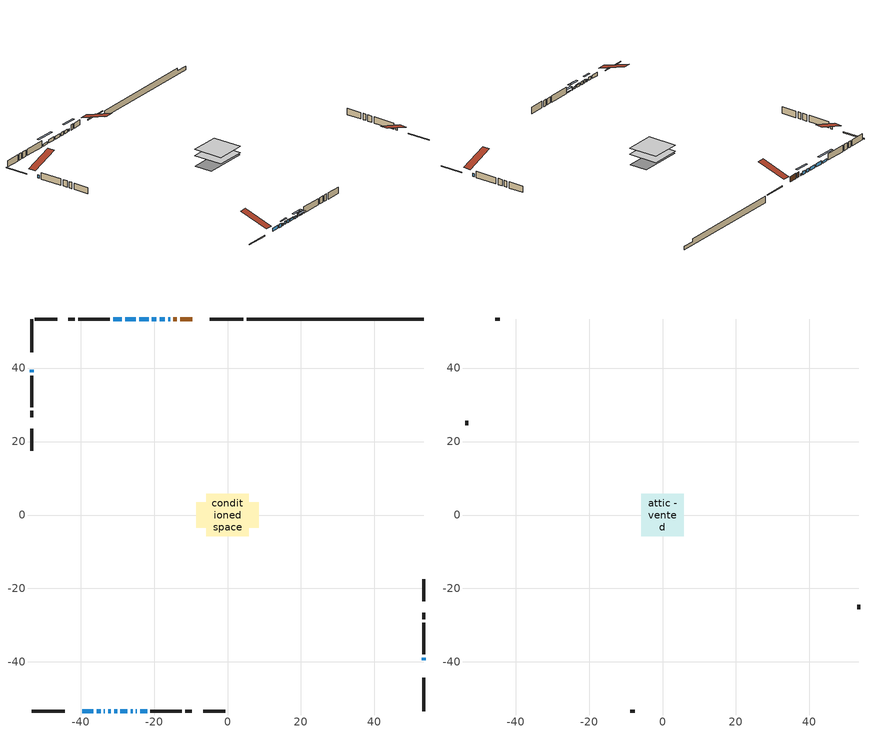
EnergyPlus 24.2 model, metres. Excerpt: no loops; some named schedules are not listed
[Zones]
conditioned space
 floor outside (Floor1 construction): -1.24,-1.24 -1.24,1.24 1.24,1.24 1.24,-1.24 z1.53
 floor adiabatic (AdiabaticFloorConstruction): -5.77,-5.77 -5.77,5.77 5.77,5.77 5.77,-5.77 z1.53
 floor foundation (Slab1 construction): -8.57,-3.47 -8.57,3.47 8.57,3.47 8.57,-3.47 z-0.91
 wall outside (RimJoist1 construction): 4.26,53.34 -4.78,53.34 / -53.34,-53.34 -44.31,-53.34 / -53.34,53.34 -53.34,44.31 / 53.34,-53.34 53.34,-44.31 z1.53:1.83
 wall outside (AdiabaticWallConstruction 1): -9.6,53.34 -12.88,53.34 / -13.81,53.34 -14.72,53.34 z1.53:3.56
 wall outside (AdiabaticWallConstruction): -15.65,53.34 -16.16,53.34 / -33.63,-53.34 -33.37,-53.34 / -26.38,-53.34 -25.84,-53.34 / -24.92,-53.34 -24.66,-53.34 z1.53:2.39; -53.34,39.49 -53.34,38.79 / -17.09,53.34 -18.46,53.34 / -19.39,53.34 -20.56,53.34 / -21.49,53.34 -24.03,53.34 / -24.96,53.34 -27.82,53.34 / -39.49,-53.34 -36.49,-53.34 / -35.56,-53.34 -34.55,-53.34 / -32.44,-53.34 -31.77,-53.34 / -30.84,-53.34 -30.06,-53.34 / 53.34,-39.49 53.34,-38.79 z1.53:2.75; -28.74,53.34 -31.13,53.34 / -29.13,-53.34 -27.3,-53.34 z1.53:2.32; -23.73,-53.34 -21.9,-53.34 z1.53:1.89
 wall outside (Wall1 construction): -32.06,53.34 -40.65,53.34 / -20.97,-53.34 -12.39,-53.34 / -53.34,37.86 -53.34,29.28 / 53.34,-37.86 53.34,-29.28 z1.53:3.97
 wall outside (Wall2 construction): -41.57,53.34 -43.37,53.34 / -11.46,-53.34 -9.67,-53.34 / -53.34,28.35 -53.34,26.56 / 53.34,-28.35 53.34,-26.56 z1.53:3.97
 wall outside (Wall4 construction): -46.39,53.34 -52.41,53.34 / -6.64,-53.34 -0.62,-53.34 / -53.34,23.54 -53.34,17.51 / 53.34,-23.54 53.34,-17.51 z1.53:3.97
 wall foundation (FoundationWall1 construction): 5.18,53.34,-0.91 5.18,53.34,1.53 48.53,53.34,1.53 48.53,53.34,0.48 53.34,53.34,0.48 53.34,53.34,-0.91
 window (WindowConstruction 8): -15.65,53.34 -16.16,53.34 z1.53:2.39
 window (WindowConstruction 1): -53.34,39.49 -53.34,38.79 z1.53:2.75
 window (WindowConstruction 2): -17.09,53.34 -18.46,53.34 z1.53:2.75
 window (WindowConstruction 3): -19.39,53.34 -20.56,53.34 z1.53:2.75
 window (WindowConstruction 4): -21.49,53.34 -24.03,53.34 z1.53:2.75
 window (WindowConstruction 5): -24.96,53.34 -27.82,53.34 z1.53:2.75
 window (WindowConstruction 6): -39.49,-53.34 -36.49,-53.34 z1.53:2.75
 window (WindowConstruction 7): -35.56,-53.34 -34.55,-53.34 z1.53:2.75
 window (WindowConstruction 13): -28.75,53.34 -31.13,53.34 z1.53:2.32
 window (WindowConstruction 9): -33.62,-53.34 -33.37,-53.34 z1.53:2.39
 window (WindowConstruction 14): -32.44,-53.34 -31.77,-53.34 z1.53:2.75
 window (WindowConstruction 15): -30.84,-53.34 -30.06,-53.34 z1.53:2.75
 window (WindowConstruction 16): -29.13,-53.34 -27.31,-53.34 z1.53:2.32
 window (WindowConstruction 10): -26.38,-53.34 -25.84,-53.34 z1.53:2.39
 window (WindowConstruction 11): -24.91,-53.34 -24.66,-53.34 z1.53:2.39
 window (WindowConstruction 12): -23.73,-53.34 -21.9,-53.34 z1.53:1.89
 window (WindowConstruction): 53.34,-39.49 53.34,-38.79 z1.53:2.75
 door (Door): -9.6,53.34 -12.88,53.34 z1.53:3.56
 door (Door 1): -13.81,53.34 -14.72,53.34 z1.53:3.56
 ceiling adiabatic (AdiabaticFloorConstruction): 5.77,-5.77 5.77,5.77 -5.77,5.77 -5.77,-5.77 z1.53
attic - vented
 floor to conditioned space (Floor2 construction Reversed): -5.78,-5.78 -5.78,5.78 5.78,5.78 5.78,-5.78 z3.97
 wall outside (Wall3 construction): -44.3,53.34 -45.46,53.34 / -8.74,-53.34 -7.57,-53.34 / -53.34,25.63 -53.34,24.47 / 53.34,-25.63 53.34,-24.47 z1.53:3.97
 roof outside (Roof1 construction): -8.67,53.34,3.97 -8.67,42.09,7.72 -5.7,42.09,7.72 -5.7,53.34,3.97; -40.42,-53.34,3.97 -40.42,-42.09,7.72 -43.38,-42.09,7.72 -43.38,-53.34,3.97; -53.34,40.42,3.97 -42.09,40.42,7.72 -42.09,43.38,7.72 -53.34,43.38,3.97; 53.34,-40.42,3.97 42.09,-40.42,7.72 42.09,-43.38,7.72 53.34,-43.38,3.97
shading: -18.9,53.34 -12.91,53.34 -12.91,53.95 -18.9,53.95 z5.13; -33.87,53.34 -26,53.34 -26,53.95 -33.87,53.95 z5.06; -31.85,-53.34 -35.14,-53.34 -35.14,-53.95 -31.85,-53.95 z3.91; -27.16,-53.34 -29.28,-53.34 -29.28,-53.64 -27.16,-53.64 z2.47; -24.32,-53.34 -27.9,-53.34 -27.9,-53.95 -24.32,-53.95 z3.91; -23.14,-53.34 -26.43,-53.34 -26.43,-54.25 -23.14,-54.25 z3.91; -20.99,-53.34 -24.64,-53.34 -24.64,-54.25 -20.99,-54.25 z2.8
[Building]
Building 1: Terrain=Suburbs
[Site:Location]
Bathurst AP_NB: Latitude {deg}=47.63; Longitude {deg}=-65.74; Time Zone {hr}=-4; Elevation {m}=59; Keep Site Location Information=Yes
[Site:GroundTemperature:Shallow]
0.0375368, -2.14911, -2.32423, -1.28655, 2.87914, 7.02543, 10.62, 12.8971, 13.0906, 11.2385, 7.7356, 3.71651
[Site:WaterMainsTemperature]
Calculation Method=Schedule; Temperature Schedule=mains temperature schedule
[Material] Roughness=Rough; Thermal Absorptance=0.9
Name | Thickness {m} | Conductivity {W/m-K} | Density {kg/m3} | Specific Heat {J/kg-K} | Solar Absorptance | Visible Absorptance
asphalt or fiberglass shingles | 0.00635 | 0.162714 | 1121.4 | 1465.45 | 0.4 | 0.4
ceiling loosefill ins | 0.254 | 0.0480833 | 16.02 | 1046.75 | 0.7 | 0.7
ceiling stud and cavity | 0.1397 | 0.206606 | 65.682 | 1177.47 | 0.7 | 0.7
concrete 4.0 in. | 0.1016 | 1.803125 | 2242.8 | 837.4 | 0.7 | 0.7
concrete 8.0 in. | 0.2032 | 1.803125 | 2242.8 | 837.4 | 0.7 | 0.7
door material | 0.04445 | 0.053851 | 512.64 | 1214.23 | 0.7 | 0.7
floor covering | 0.0127 | 0.0433444 | 54.468 | 1339.84 | 0.6 | 0.6
floor rigid ins; wall rigid ins | 0.051816 | 0.029427 | 32.04 | 1214.23 | 0.7 | 0.7
floor rigid ins 1; wall rigid ins 1 | 0.512978 | 0.029427 | 32.04 | 1214.23 | 0.7 | 0.7
floor stud and cavity | 0.1397 | 0.0883297 | 92.3553 | 1139.71 | 0.7 | 0.7
floor stud and cavity 1 | 0.1397 | 1.75129 | 37.0049 | 1207.88 | 0.7 | 0.7
furniture material conditioned space 1 | 0.1524 | 0.115458 | 640.8 | 1214.23 | 0.6 | 0.6
gypsum board | 0.0127 | 0.160291 | 801 | 837.4 | 0.6 | 0.6
osb sheathing 0.5 in. | 0.0127 | 0.115458 | 512.64 | 1214.23 | 0.7 | 0.7
osb sheathing 0.75 in. | 0.01905 | 0.115458 | 512.64 | 1214.23 | 0.7 | 0.7
osb sheathing 2.0 in. | 0.0508 | 0.115458 | 512.64 | 1214.23 | 0.7 | 0.7
rim joist stud and cavity | 0.0508 | 0.0295722 | 125.044 | 1163.47 | 0.6 | 0.6
wall stud and cavity | 0.1397 | 0.227335 | 139.0536 | 1170.24 | 0.7 | 0.7
wall stud and cavity 1 | 0.1397 | 0.301675 | 139.0536 | 1170.24 | 0.7 | 0.7
wall stud and cavity 2 | 0.0889 | 6.9971 | 50.32683 | 1063.81 | 0.6 | 0.6
wall stud and cavity 3 | 0.1397 | 0.187042 | 139.0536 | 1170.24 | 0.7 | 0.7
wall stud and cavity 4 | 0.0889 | 0.380278 | 52.3479 | 1209.89 | 0.7 | 0.7
wall stud and cavity 5 | 0.0889 | 0.391764 | 83.0341 | 1211.67 | 0.7 | 0.7
wood siding | 0.0254 | 0.102417 | 544.68 | 1172.36 | 0.4 | 0.4
wood siding 1 | 0.00254 | 0.102417 | 544.68 | 1172.36 | 0.4 | 0.4
wood siding 2; wood siding 3; wood siding 4 | 0.0254 | 0.102417 | 544.68 | 1172.36 | 0.7 | 0.7
[WindowMaterial:SimpleGlazingSystem]
Name | U-Factor {W/m2-K} | Solar Heat Gain Coefficient
WindowMaterial | 3.27223 | 0.5
WindowMaterial 1 | 3.28416 | 0.51
WindowMaterial 10 | 3.230782 | 0.37
WindowMaterial 11 | 3.28075 | 0.52
WindowMaterial 12 | 3.24952 | 0.42
WindowMaterial 13 | 3.28416 | 0.52
WindowMaterial 14 | 3.27848 | 0.49
WindowMaterial 2 | 3.290401 | 0.56
WindowMaterial 3 | 3.28927 | 0.62
WindowMaterial 4 | 3.28813 | 0.63
WindowMaterial 5 | 3.28927 | 0.63
WindowMaterial 6 | 3.28586 | 0.55
WindowMaterial 7 | 3.2552 | 0.43
WindowMaterial 8 | 2.90032 | 0.04
WindowMaterial 9 | 3.25804 | 0.44
[Construction]
AdiabaticFloorConstruction: floor stud and cavity 1, floor rigid ins 1, osb sheathing 0.75 in., floor covering
AdiabaticWallConstruction: wood siding 3, wall rigid ins 1, wall stud and cavity 4, gypsum board
AdiabaticWallConstruction 1: wood siding 4, wall rigid ins 1, wall stud and cavity 4, gypsum board
Door; Door 1: door material
Floor1 construction: floor stud and cavity, floor rigid ins, osb sheathing 0.75 in., floor covering
Floor2 construction Reversed: gypsum board, ceiling stud and cavity, ceiling loosefill ins
FoundationWall1 construction: concrete 8.0 in.
furniture construction conditioned space 1: furniture material conditioned space 1
PartitionWallConstruction: gypsum board, wall stud and cavity 5, gypsum board
RimJoist1 construction: wood siding 2, osb sheathing 2.0 in., rim joist stud and cavity
Roof1 construction: asphalt or fiberglass shingles
Slab1 construction: concrete 4.0 in.
Wall1 construction: wood siding, wall rigid ins, osb sheathing 0.5 in., wall stud and cavity, gypsum board
Wall2 construction: wood siding, wall rigid ins, osb sheathing 0.5 in., wall stud and cavity 1, gypsum board
Wall3 construction: wood siding 1, wall stud and cavity 2
Wall4 construction: wood siding, wall rigid ins, osb sheathing 0.5 in., wall stud and cavity 3, gypsum board
WindowConstruction; WindowConstruction 1: WindowMaterial
WindowConstruction 10: WindowMaterial 9
WindowConstruction 11; WindowConstruction 9: WindowMaterial 8
WindowConstruction 12: WindowMaterial 10
WindowConstruction 13: WindowMaterial 11
WindowConstruction 14: WindowMaterial 12
WindowConstruction 15: WindowMaterial 13
WindowConstruction 16: WindowMaterial 14
WindowConstruction 2: WindowMaterial 1
WindowConstruction 3: WindowMaterial 2
WindowConstruction 4: WindowMaterial 3
WindowConstruction 5: WindowMaterial 4
WindowConstruction 6: WindowMaterial 5
WindowConstruction 7: WindowMaterial 6
WindowConstruction 8: WindowMaterial 7
[Zone] Multiplier=1; Part of Total Floor Area=Yes
Name | Volume {m3}
attic - vented | 81.2141
conditioned space | 633.1
[Space]
Name | Zone | Volume {m3}
attic - vented 1 | attic - vented | 81.2141
conditioned space 1 | conditioned space | 633.1
[ZoneInfiltration:EffectiveLeakageArea]
infil attic - vented 1: Zone or Space=attic - vented 1; Schedule=Always On Discrete; Effective Air Leakage Area {cm2}=5336.4; Stack Coefficient=0.000430332; Wind Coefficient=1.40159e-05
[ZoneMixing]
whole house fan mix: Zone or Space=attic - vented; Schedule=Always On Continuous; Design Flow Rate Calculation Method=Flow/Zone; Design Flow Rate {m3/s}=0; Source Zone or Space=conditioned space
[SurfaceProperty:ExposedFoundationPerimeter]
Slab1: Exposed Perimeter Calculation Method=TotalExposedPerimeter; Total Exposed Perimeter {m}=48.159
[InternalMass] Zone or ZoneList=conditioned space; Space or SpaceList=conditioned space 1
Name | Construction | Surface Area {m2}
furniture mass conditioned space 1 | furniture construction conditioned space 1 | 103.416
partition wall mass | PartitionWallConstruction | 258.54
[Lights]
interior lighting: Zone or ZoneList or Space or SpaceList=conditioned space 1; Schedule=interior lighting schedule; Design Level Calculation Method=LightingLevel; Lighting Level {W}=343.2; Return Air Fraction=0; Fraction Radiant=0.6; Fraction Visible=0.2; Fraction Replaceable=1
[People]
occupants: Zone or ZoneList or Space or SpaceList=conditioned space 1; Number of People Schedule=occupants schedule; Number of People Calculation Method=People; Number of People=3; Fraction Radiant=0.314171; Sensible Heat Fraction=0.56303; Activity Level Schedule=occupants activity schedule; Carbon Dioxide Generation Rate {m3/s-W}=0; Enable ASHRAE 55 Comfort Warnings=No; Mean Radiant Temperature Calculation Type=EnclosureAveraged
[ElectricEquipment] Zone or ZoneList or Space or SpaceList=conditioned space 1; Design Level Calculation Method=EquipmentLevel
Name | Schedule | Design Level {W} | Fraction Latent | Fraction Radiant | Fraction Lost
clothes dryer | clothes dryer schedule | 140.772 | 0.015 | 0.081 | 0.85
clothes washer | clothes washer schedule | 32.1985 | 0.03 | 0.162 | 0.7
cooking range | cooking range schedule | 215.147 | 0.08 | 0.432 | 0.2
dishwasher | dishwasher schedule | 66.8632 | 0.3 | 0.18 | 0.4
fridge | fridge schedule | 72.9452 | 0 | 0.6 | 0
mech vent house fan | mech vent house fan schedule | 19.9167 | 0 | 0 | 0.5
mech vent house fan cfis | mech vent house fan cfis schedule | 0 | 0 | 0 | 0
misc plug loads | misc plug loads schedule | 494.7 | 0.045 | 0.513 | 0.1
whole house fan | Always On Discrete | 0 | 0 | 0 | 1
[OtherEquipment] Zone or ZoneList or Space or SpaceList=conditioned space 1; Design Level Calculation Method=EquipmentLevel
Name | Fuel Type | Schedule | Design Level {W} | Fraction Latent | Fraction Radiant | Fraction Lost
clothes dryer 1 | Electricity | clothes dryer schedule | 0 | 0.015 | 0.081 | 0.85
cooking range 1 | Electricity | cooking range schedule | 0 | 0.08 | 0.432 | 0.2
general water use latent | None | general water use schedule | 62.594 | 1 | 0 | 0
general water use sensible | None | general water use schedule | -61.6891 | 0 | 0.6 | 0
mech vent house fan latent load | None | Always On Discrete | 0 | 1 | 0 | 0
mech vent house fan sensible load | None | Always On Discrete | 0 | 0 | 0 | 0
water heater energy adjustment1 | Electricity | Always On Discrete | 0.01 | 0 | 0 | 1
[ZoneInfiltration:DesignFlowRate] Zone or ZoneList or Space or SpaceList=conditioned space 1; Schedule=Always On Discrete; Design Flow Rate Calculation Method=Flow/Zone; Design Flow Rate {m3/s}=0
infil flow; natural vent flow; whole house fan flow
[ZoneControl:Thermostat]
conditioned space Thermostat: Zone or ZoneList=conditioned space; Control Type Schedule=conditioned space Thermostat Schedule; Control 1=conditioned space temperature setpoint; Temperature Difference Between Cutout And Setpoint {deltaC}=0
[ThermostatSetpoint:DualSetpoint]
conditioned space temperature setpoint: Heating Setpoint Temperature Schedule=heating setpoint; Cooling Setpoint Temperature Schedule=cooling setpoint
[Zone equipment]
conditioned space: electric baseboard
[Foundation:Kiva]
Foundation Kiva 1: Initial Indoor Air Temperature {C}=18; Wall Height Above Grade {m}=1.52997; Wall Depth Below Slab {m}=0.2032
[Foundation:Kiva:Settings]
Soil Conductivity {W/m-K}=0.849921; Soil Density {kg/m3}=1842.3; Soil Specific Heat {J/kg-K}=418.7; Ground Solar Absorptivity=0.9; Ground Thermal Absorptivity=0.9; Ground Surface Roughness {m}=0.03; Far-Field Width {m}=40; Deep-Ground Boundary Condition=ZeroFlux; Deep-Ground Depth {m}=40; Minimum Cell Dimension {m}=0.2; Maximum Cell Growth Coefficient=3; Simulation Timestep=Timestep
[Exterior:Lights]
exterior lighting: Schedule=exterior lighting schedule; Design Level {W}=75.6
[EnergyManagementSystem:Sensor] Output:Variable or Output:Meter Index Key=conditioned space
Name | Output:Variable or Output:Meter
conditioned_space_clg_unmet_s | Zone Cooling Setpoint Not Met Time
conditioned_space_htg_unmet_s | Zone Heating Setpoint Not Met Time
fridge_tin_s; tin_s; tin_s_1 | Zone Mean Air Temperature
tout_s | Zone Outdoor Air Drybulb Temperature
win_s | Zone Air Humidity Ratio
[Schedule:Constant]
Name | Hourly Value
Always On Continuous; mech vent house fan schedule; mech vent house fan cfis schedule; Always On Discrete | 1
occupants activity schedule | 117.228
fridge schedule | 0
[Schedule:Week:Daily]
interior lighting schedule Week Rule - Jan1-Jan27: interior lighting schedule day, interior lighting schedule day, interior lighting schedule day, interior lighting schedule day, interior lighting schedule day, interior lighting schedule day, interior lighting schedule day, interior lighting schedule default day, interior lighting schedule default day, interior lighting schedule default day, interior lighting schedule default day, interior lighting schedule default day
interior lighting schedule Week Rule - Jan28-Feb3: interior lighting schedule day, interior lighting schedule day, interior lighting schedule day, interior lighting schedule day, interior lighting schedule day 1, interior lighting schedule day 1, interior lighting schedule day 1, interior lighting schedule default day, interior lighting schedule default day, interior lighting schedule default day, interior lighting schedule default day, interior lighting schedule default day
interior lighting schedule Week Rule - Feb4-Feb24: interior lighting schedule day 1, interior lighting schedule day 1, interior lighting schedule day 1, interior lighting schedule day 1, interior lighting schedule day 1, interior lighting schedule day 1, interior lighting schedule day 1, interior lighting schedule default day, interior lighting schedule default day, interior lighting schedule default day, interior lighting schedule default day, interior lighting schedule default day
interior lighting schedule Week Rule - Feb25-Mar3: interior lighting schedule day 1, interior lighting schedule day 1, interior lighting schedule day 1, interior lighting schedule day 1, interior lighting schedule day 2, interior lighting schedule day 2, interior lighting schedule day 2, interior lighting schedule default day, interior lighting schedule default day, interior lighting schedule default day, interior lighting schedule default day, interior lighting schedule default day
interior lighting schedule Week Rule - Mar4-Mar31: interior lighting schedule day 2, interior lighting schedule day 2, interior lighting schedule day 2, interior lighting schedule day 2, interior lighting schedule day 2, interior lighting schedule day 2, interior lighting schedule day 2, interior lighting schedule default day, interior lighting schedule default day, interior lighting schedule default day, interior lighting schedule default day, interior lighting schedule default day
interior lighting schedule Week Rule - Apr1-Apr28: interior lighting schedule day 3, interior lighting schedule day 3, interior lighting schedule day 3, interior lighting schedule day 3, interior lighting schedule day 3, interior lighting schedule day 3, interior lighting schedule day 3, interior lighting schedule default day, interior lighting schedule default day, interior lighting schedule default day, interior lighting schedule default day, interior lighting schedule default day
interior lighting schedule Week Rule - Apr29-May5: interior lighting schedule day 3, interior lighting schedule day 3, interior lighting schedule day 4, interior lighting schedule day 4, interior lighting schedule day 4, interior lighting schedule day 4, interior lighting schedule day 4, interior lighting schedule default day, interior lighting schedule default day, interior lighting schedule default day, interior lighting schedule default day, interior lighting schedule default day
interior lighting schedule Week Rule - May6-May26: interior lighting schedule day 4, interior lighting schedule day 4, interior lighting schedule day 4, interior lighting schedule day 4, interior lighting schedule day 4, interior lighting schedule day 4, interior lighting schedule day 4, interior lighting schedule default day, interior lighting schedule default day, interior lighting schedule default day, interior lighting schedule default day, interior lighting schedule default day
interior lighting schedule Week Rule - May27-Jun2: interior lighting schedule day 4, interior lighting schedule day 4, interior lighting schedule day 4, interior lighting schedule day 4, interior lighting schedule day 4, interior lighting schedule day 5, interior lighting schedule day 5, interior lighting schedule default day, interior lighting schedule default day, interior lighting schedule default day, interior lighting schedule default day, interior lighting schedule default day
interior lighting schedule Week Rule - Jun3-Jun30: interior lighting schedule day 5, interior lighting schedule day 5, interior lighting schedule day 5, interior lighting schedule day 5, interior lighting schedule day 5, interior lighting schedule day 5, interior lighting schedule day 5, interior lighting schedule default day, interior lighting schedule default day, interior lighting schedule default day, interior lighting schedule default day, interior lighting schedule default day
interior lighting schedule Week Rule - Jul1-Jul28: interior lighting schedule day 6, interior lighting schedule day 6, interior lighting schedule day 6, interior lighting schedule day 6, interior lighting schedule day 6, interior lighting schedule day 6, interior lighting schedule day 6, interior lighting schedule default day, interior lighting schedule default day, interior lighting schedule default day, interior lighting schedule default day, interior lighting schedule default day
interior lighting schedule Week Rule - Jul29-Aug4: interior lighting schedule day 6, interior lighting schedule day 6, interior lighting schedule day 6, interior lighting schedule day 7, interior lighting schedule day 7, interior lighting schedule day 7, interior lighting schedule day 7, interior lighting schedule default day, interior lighting schedule default day, interior lighting schedule default day, interior lighting schedule default day, interior lighting schedule default day
interior lighting schedule Week Rule - Aug5-Aug25: interior lighting schedule day 7, interior lighting schedule day 7, interior lighting schedule day 7, interior lighting schedule day 7, interior lighting schedule day 7, interior lighting schedule day 7, interior lighting schedule day 7, interior lighting schedule default day, interior lighting schedule default day, interior lighting schedule default day, interior lighting schedule default day, interior lighting schedule default day
interior lighting schedule Week Rule - Aug26-Sep1: interior lighting schedule day 7, interior lighting schedule day 7, interior lighting schedule day 7, interior lighting schedule day 7, interior lighting schedule day 7, interior lighting schedule day 7, interior lighting schedule day 8, interior lighting schedule default day, interior lighting schedule default day, interior lighting schedule default day, interior lighting schedule default day, interior lighting schedule default day
interior lighting schedule Week Rule - Sep2-Sep29: interior lighting schedule day 8, interior lighting schedule day 8, interior lighting schedule day 8, interior lighting schedule day 8, interior lighting schedule day 8, interior lighting schedule day 8, interior lighting schedule day 8, interior lighting schedule default day, interior lighting schedule default day, interior lighting schedule default day, interior lighting schedule default day, interior lighting schedule default day
interior lighting schedule Week Rule - Sep30-Oct6: interior lighting schedule day 8, interior lighting schedule day 9, interior lighting schedule day 9, interior lighting schedule day 9, interior lighting schedule day 9, interior lighting schedule day 9, interior lighting schedule day 9, interior lighting schedule default day, interior lighting schedule default day, interior lighting schedule default day, interior lighting schedule default day, interior lighting schedule default day
interior lighting schedule Week Rule - Oct7-Oct27: interior lighting schedule day 9, interior lighting schedule day 9, interior lighting schedule day 9, interior lighting schedule day 9, interior lighting schedule day 9, interior lighting schedule day 9, interior lighting schedule day 9, interior lighting schedule default day, interior lighting schedule default day, interior lighting schedule default day, interior lighting schedule default day, interior lighting schedule default day
interior lighting schedule Week Rule - Oct28-Nov3: interior lighting schedule day 9, interior lighting schedule day 9, interior lighting schedule day 9, interior lighting schedule day 9, interior lighting schedule day 10, interior lighting schedule day 10, interior lighting schedule day 10, interior lighting schedule default day, interior lighting schedule default day, interior lighting schedule default day, interior lighting schedule default day, interior lighting schedule default day
interior lighting schedule Week Rule - Nov4-Nov24: interior lighting schedule day 10, interior lighting schedule day 10, interior lighting schedule day 10, interior lighting schedule day 10, interior lighting schedule day 10, interior lighting schedule day 10, interior lighting schedule day 10, interior lighting schedule default day, interior lighting schedule default day, interior lighting schedule default day, interior lighting schedule default day, interior lighting schedule default day
interior lighting schedule Week Rule - Nov25-Dec1: interior lighting schedule day 10, interior lighting schedule day 10, interior lighting schedule day 10, interior lighting schedule day 10, interior lighting schedule day 10, interior lighting schedule day 10, interior lighting schedule day 11, interior lighting schedule default day, interior lighting schedule default day, interior lighting schedule default day, interior lighting schedule default day, interior lighting schedule default day
interior lighting schedule Week Rule - Dec2-Dec31: interior lighting schedule day 11, interior lighting schedule day 11, interior lighting schedule day 11, interior lighting schedule day 11, interior lighting schedule day 11, interior lighting schedule day 11, interior lighting schedule day 11, interior lighting schedule default day, interior lighting schedule default day, interior lighting schedule default day, interior lighting schedule default day, interior lighting schedule default day
occupants schedule Week Rule - Jan1-Dec31: occupants schedule day, occupants schedule day, occupants schedule day, occupants schedule day, occupants schedule day, occupants schedule day, occupants schedule day, occupants schedule default day, occupants schedule default day, occupants schedule default day, occupants schedule default day, occupants schedule default day
clothes dryer schedule Week Rule - Jan1-Dec31: clothes dryer schedule day, clothes dryer schedule day, clothes dryer schedule day, clothes dryer schedule day, clothes dryer schedule day, clothes dryer schedule day, clothes dryer schedule day, clothes dryer schedule default day, clothes dryer schedule default day, clothes dryer schedule default day, clothes dryer schedule default day, clothes dryer schedule default day
clothes washer schedule Week Rule - Jan1-Dec31: clothes washer schedule day, clothes washer schedule day, clothes washer schedule day, clothes washer schedule day, clothes washer schedule day, clothes washer schedule day, clothes washer schedule day, clothes washer schedule default day, clothes washer schedule default day, clothes washer schedule default day, clothes washer schedule default day, clothes washer schedule default day
cooking range schedule Week Rule - Jan1-Dec31: cooking range schedule day, cooking range schedule day, cooking range schedule day, cooking range schedule day, cooking range schedule day, cooking range schedule day, cooking range schedule day, cooking range schedule default day, cooking range schedule default day, cooking range schedule default day, cooking range schedule default day, cooking range schedule default day
dishwasher schedule Week Rule - Jan1-Dec31: dishwasher schedule day, dishwasher schedule day, dishwasher schedule day, dishwasher schedule day, dishwasher schedule day, dishwasher schedule day, dishwasher schedule day, dishwasher schedule default day, dishwasher schedule default day, dishwasher schedule default day, dishwasher schedule default day, dishwasher schedule default day
misc plug loads schedule Week Rule - Jan1-Dec31: misc plug loads schedule day, misc plug loads schedule day, misc plug loads schedule day, misc plug loads schedule day, misc plug loads schedule day, misc plug loads schedule day, misc plug loads schedule day, misc plug loads schedule default day, misc plug loads schedule default day, misc plug loads schedule default day, misc plug loads schedule default day, misc plug loads schedule default day
general water use schedule Week Rule - Jan1-Dec31: general water use schedule day, general water use schedule day, general water use schedule day, general water use schedule day, general water use schedule day, general water use schedule day, general water use schedule day, general water use schedule default day, general water use schedule default day, general water use schedule default day, general water use schedule default day, general water use schedule default day
exterior lighting schedule Week Rule - Jan1-Jan27: exterior lighting schedule day, exterior lighting schedule day, exterior lighting schedule day, exterior lighting schedule day, exterior lighting schedule day, exterior lighting schedule day, exterior lighting schedule day, exterior lighting schedule default day, exterior lighting schedule default day, exterior lighting schedule default day, exterior lighting schedule default day, exterior lighting schedule default day
exterior lighting schedule Week Rule - Jan28-Feb3: exterior lighting schedule day, exterior lighting schedule day, exterior lighting schedule day, exterior lighting schedule day, exterior lighting schedule day 1, exterior lighting schedule day 1, exterior lighting schedule day 1, exterior lighting schedule default day, exterior lighting schedule default day, exterior lighting schedule default day, exterior lighting schedule default day, exterior lighting schedule default day
exterior lighting schedule Week Rule - Feb4-Feb24: exterior lighting schedule day 1, exterior lighting schedule day 1, exterior lighting schedule day 1, exterior lighting schedule day 1, exterior lighting schedule day 1, exterior lighting schedule day 1, exterior lighting schedule day 1, exterior lighting schedule default day, exterior lighting schedule default day, exterior lighting schedule default day, exterior lighting schedule default day, exterior lighting schedule default day
exterior lighting schedule Week Rule - Feb25-Mar3: exterior lighting schedule day 1, exterior lighting schedule day 1, exterior lighting schedule day 1, exterior lighting schedule day 1, exterior lighting schedule day 2, exterior lighting schedule day 2, exterior lighting schedule day 2, exterior lighting schedule default day, exterior lighting schedule default day, exterior lighting schedule default day, exterior lighting schedule default day, exterior lighting schedule default day
exterior lighting schedule Week Rule - Mar4-Mar31: exterior lighting schedule day 2, exterior lighting schedule day 2, exterior lighting schedule day 2, exterior lighting schedule day 2, exterior lighting schedule day 2, exterior lighting schedule day 2, exterior lighting schedule day 2, exterior lighting schedule default day, exterior lighting schedule default day, exterior lighting schedule default day, exterior lighting schedule default day, exterior lighting schedule default day
exterior lighting schedule Week Rule - Apr1-Apr28: exterior lighting schedule day 3, exterior lighting schedule day 3, exterior lighting schedule day 3, exterior lighting schedule day 3, exterior lighting schedule day 3, exterior lighting schedule day 3, exterior lighting schedule day 3, exterior lighting schedule default day, exterior lighting schedule default day, exterior lighting schedule default day, exterior lighting schedule default day, exterior lighting schedule default day
exterior lighting schedule Week Rule - Apr29-May5: exterior lighting schedule day 3, exterior lighting schedule day 3, exterior lighting schedule day 4, exterior lighting schedule day 4, exterior lighting schedule day 4, exterior lighting schedule day 4, exterior lighting schedule day 4, exterior lighting schedule default day, exterior lighting schedule default day, exterior lighting schedule default day, exterior lighting schedule default day, exterior lighting schedule default day
exterior lighting schedule Week Rule - May6-May26: exterior lighting schedule day 4, exterior lighting schedule day 4, exterior lighting schedule day 4, exterior lighting schedule day 4, exterior lighting schedule day 4, exterior lighting schedule day 4, exterior lighting schedule day 4, exterior lighting schedule default day, exterior lighting schedule default day, exterior lighting schedule default day, exterior lighting schedule default day, exterior lighting schedule default day
exterior lighting schedule Week Rule - May27-Jun2: exterior lighting schedule day 4, exterior lighting schedule day 4, exterior lighting schedule day 4, exterior lighting schedule day 4, exterior lighting schedule day 4, exterior lighting schedule day 5, exterior lighting schedule day 5, exterior lighting schedule default day, exterior lighting schedule default day, exterior lighting schedule default day, exterior lighting schedule default day, exterior lighting schedule default day
exterior lighting schedule Week Rule - Jun3-Jun30: exterior lighting schedule day 5, exterior lighting schedule day 5, exterior lighting schedule day 5, exterior lighting schedule day 5, exterior lighting schedule day 5, exterior lighting schedule day 5, exterior lighting schedule day 5, exterior lighting schedule default day, exterior lighting schedule default day, exterior lighting schedule default day, exterior lighting schedule default day, exterior lighting schedule default day
exterior lighting schedule Week Rule - Jul1-Jul28: exterior lighting schedule day 6, exterior lighting schedule day 6, exterior lighting schedule day 6, exterior lighting schedule day 6, exterior lighting schedule day 6, exterior lighting schedule day 6, exterior lighting schedule day 6, exterior lighting schedule default day, exterior lighting schedule default day, exterior lighting schedule default day, exterior lighting schedule default day, exterior lighting schedule default day
exterior lighting schedule Week Rule - Jul29-Aug4: exterior lighting schedule day 6, exterior lighting schedule day 6, exterior lighting schedule day 6, exterior lighting schedule day 7, exterior lighting schedule day 7, exterior lighting schedule day 7, exterior lighting schedule day 7, exterior lighting schedule default day, exterior lighting schedule default day, exterior lighting schedule default day, exterior lighting schedule default day, exterior lighting schedule default day
exterior lighting schedule Week Rule - Aug5-Aug25: exterior lighting schedule day 7, exterior lighting schedule day 7, exterior lighting schedule day 7, exterior lighting schedule day 7, exterior lighting schedule day 7, exterior lighting schedule day 7, exterior lighting schedule day 7, exterior lighting schedule default day, exterior lighting schedule default day, exterior lighting schedule default day, exterior lighting schedule default day, exterior lighting schedule default day
exterior lighting schedule Week Rule - Aug26-Sep1: exterior lighting schedule day 7, exterior lighting schedule day 7, exterior lighting schedule day 7, exterior lighting schedule day 7, exterior lighting schedule day 7, exterior lighting schedule day 7, exterior lighting schedule day 8, exterior lighting schedule default day, exterior lighting schedule default day, exterior lighting schedule default day, exterior lighting schedule default day, exterior lighting schedule default day
[Schedule:Year]
interior lighting schedule: interior lighting schedule Week Rule - Jan1-Jan27, 1, 1, 1, 27, interior lighting schedule Week Rule - Jan28-Feb3, 1, 28, 2, 3, interior lighting schedule Week Rule - Feb4-Feb24, 2, 4, 2, 24, interior lighting schedule Week Rule - Feb25-Mar3, 2, 25, 3, 3, interior lighting schedule Week Rule - Mar4-Mar31, 3, 4, 3, 31, interior lighting schedule Week Rule - Apr1-Apr28, 4, 1, 4, 28, interior lighting schedule Week Rule - Apr29-May5, 4, 29, 5, 5, interior lighting schedule Week Rule - May6-May26, 5, 6, 5, 26, interior lighting schedule Week Rule - May27-Jun2, 5, 27, 6, 2, interior lighting schedule Week Rule - Jun3-Jun30, 6, 3, 6, 30, interior lighting schedule Week Rule - Jul1-Jul28, 7, 1, 7, 28, interior lighting schedule Week Rule - Jul29-Aug4, 7, 29, 8, 4, interior lighting schedule Week Rule - Aug5-Aug25, 8, 5, 8, 25, interior lighting schedule Week Rule - Aug26-Sep1, 8, 26, 9, 1, interior lighting schedule Week Rule - Sep2-Sep29, 9, 2, 9, 29, interior lighting schedule Week Rule - Sep30-Oct6, 9, 30, 10, 6, interior lighting schedule Week Rule - Oct7-Oct27, 10, 7, 10, 27, interior lighting schedule Week Rule - Oct28-Nov3, 10, 28, 11, 3, interior lighting schedule Week Rule - Nov4-Nov24, 11, 4, 11, 24, interior lighting schedule Week Rule - Nov25-Dec1, 11, 25, 12, 1, interior lighting schedule Week Rule - Dec2-Dec31, 12, 2, 12, 31
occupants schedule: occupants schedule Week Rule - Jan1-Dec31, 1, 1, 12, 31
clothes dryer schedule: clothes dryer schedule Week Rule - Jan1-Dec31, 1, 1, 12, 31
clothes washer schedule: clothes washer schedule Week Rule - Jan1-Dec31, 1, 1, 12, 31
cooking range schedule: cooking range schedule Week Rule - Jan1-Dec31, 1, 1, 12, 31
dishwasher schedule: dishwasher schedule Week Rule - Jan1-Dec31, 1, 1, 12, 31
misc plug loads schedule: misc plug loads schedule Week Rule - Jan1-Dec31, 1, 1, 12, 31
general water use schedule: general water use schedule Week Rule - Jan1-Dec31, 1, 1, 12, 31
exterior lighting schedule: exterior lighting schedule Week Rule - Jan1-Jan27, 1, 1, 1, 27, exterior lighting schedule Week Rule - Jan28-Feb3, 1, 28, 2, 3, exterior lighting schedule Week Rule - Feb4-Feb24, 2, 4, 2, 24, exterior lighting schedule Week Rule - Feb25-Mar3, 2, 25, 3, 3, exterior lighting schedule Week Rule - Mar4-Mar31, 3, 4, 3, 31, exterior lighting schedule Week Rule - Apr1-Apr28, 4, 1, 4, 28, exterior lighting schedule Week Rule - Apr29-May5, 4, 29, 5, 5, exterior lighting schedule Week Rule - May6-May26, 5, 6, 5, 26, exterior lighting schedule Week Rule - May27-Jun2, 5, 27, 6, 2, exterior lighting schedule Week Rule - Jun3-Jun30, 6, 3, 6, 30, exterior lighting schedule Week Rule - Jul1-Jul28, 7, 1, 7, 28, exterior lighting schedule Week Rule - Jul29-Aug4, 7, 29, 8, 4, exterior lighting schedule Week Rule - Aug5-Aug25, 8, 5, 8, 25, exterior lighting schedule Week Rule - Aug26-Sep1, 8, 26, 9, 1, exterior lighting schedule Week Rule - Sep2-Sep29, 9, 2, 9, 29, exterior lighting schedule Week Rule - Sep30-Oct6, 9, 30, 10, 6, exterior lighting schedule Week Rule - Oct7-Oct27, 10, 7, 10, 27, exterior lighting schedule Week Rule - Oct28-Nov3, 10, 28, 11, 3, exterior lighting schedule Week Rule - Nov4-Nov24, 11, 4, 11, 24, exterior lighting schedule Week Rule - Nov25-Dec1, 11, 25, 12, 1, exterior lighting schedule Week Rule - Dec2-Dec31, 12, 2, 12, 31
[Schedule:Compact]
conditioned space Thermostat Schedule: Through: 12/31, For: AllDays, Until: 24:00, 4
mains temperature schedule: Through: 01/01, For: AllDays, Until: 24:00, 5.18111, Through: 01/02, For: AllDays, Until: 24:00, 5.11, Through: 01/03, For: AllDays, Until: 24:00, 5.04056, Through: 01/04, For: AllDays, Until: 24:00, 4.97167, Through: 01/05, For: AllDays, Until: 24:00, 4.90389, Through: 01/06, For: AllDays, Until: 24:00, 4.83722, Through: 01/07, For: AllDays, Until: 24:00, 4.77167, Through: 01/08, For: AllDays, Until: 24:00, 4.70722, Through: 01/09, For: AllDays, Until: 24:00, 4.64389, Through: 01/10, For: AllDays, Until: 24:00, 4.58167, Through: 01/11, For: AllDays, Until: 24:00, 4.52056, Through: 01/12, For: AllDays, Until: 24:00, 4.46111, Through: 01/13, For: AllDays, Until: 24:00, 4.40222, Through: 01/14, For: AllDays, Until: 24:00, 4.345, Through: 01/15, For: AllDays, Until: 24:00, 4.28889, Through: 01/16, For: AllDays, Until: 24:00, 4.23389, Through: 01/17, For: AllDays, Until: 24:00, 4.18056, Through: 01/18, For: AllDays, Until: 24:00, 4.12833, Through: 01/19, For: AllDays, Until: 24:00, 4.07722, Through: 01/20, For: AllDays, Until: 24:00, 4.02778, Through: 01/21, For: AllDays, Until: 24:00, 3.97944, Through: 01/22, For: AllDays, Until: 24:00, 3.93222, Through: 01/23, For: AllDays, Until: 24:00, 3.88667, Through: 01/24, For: AllDays, Until: 24:00, 3.84278, Through: 01/25, For: AllDays, Until: 24:00, 3.8, Through: 01/26, For: AllDays, Until: 24:00, 3.75889, Through: 01/27, For: AllDays, Until: 24:00, 3.71889, Through: 01/28, For: AllDays, Until: 24:00, 3.68, Through: 01/29, For: AllDays, Until: 24:00, 3.64333, Through: 01/30, For: AllDays, Until: 24:00, 3.60722, Through: 01/31, For: AllDays, Until: 24:00, 3.57333, Through: 02/01, For: AllDays, Until: 24:00, 3.54056, Through: 02/02, For: AllDays, Until: 24:00, 3.50944, Through: 02/03, For: AllDays, Until: 24:00, 3.48, Through: 02/04, For: AllDays, Until: 24:00, 3.45167, Through: 02/05, For: AllDays, Until: 24:00, 3.425, Through: 02/06, For: AllDays, Until: 24:00, 3.39944, Through: 02/07, For: AllDays, Until: 24:00, 3.37611, Through: 02/08, For: AllDays, Until: 24:00, 3.35389, Through: 02/09, For: AllDays, Until: 24:00, 3.33333, Through: 02/10, For: AllDays, Until: 24:00, 3.31444, Through: 02/11, For: AllDays, Until: 24:00, 3.29667, Through: 02/12, For: AllDays, Until: 24:00, 3.28111, Through: 02/13, For: AllDays, Until: 24:00, 3.26667, Through: 02/14, For: AllDays, Until: 24:00, 3.25389, Through: 02/15, For: AllDays, Until: 24:00, 3.24278, Through: 02/16, For: AllDays, Until: 24:00, 3.23278, Through: 02/17, For: AllDays, Until: 24:00, 3.225, Through: 02/18, For: AllDays, Until: 24:00, 3.21833, Through: 02/19, For: AllDays, Until: 24:00, 3.21333, Through: 02/20, For: AllDays, Until: 24:00, 3.21, Through: 02/21, For: AllDays, Until: 24:00, 3.20833, Through: 02/22, For: AllDays, Until: 24:00, 3.20833, Through: 02/23, For: AllDays, Until: 24:00, 3.20944, Through: 02/24, For: AllDays, Until: 24:00, 3.21278, Through: 02/25, For: AllDays, Until: 24:00, 3.21722, Through: 02/26, For: AllDays, Until: 24:00, 3.22333, Through: 02/27, For: AllDays, Until: 24:00, 3.23111, Through: 02/28, For: AllDays, Until: 24:00, 3.24056, Through: 03/01, For: AllDays, Until: 24:00, 3.25111, Through: 03/02, For: AllDays, Until: 24:00, 3.26389, Through: 03/03, For: AllDays, Until: 24:00, 3.27778, Through: 03/04, For: AllDays, Until: 24:00, 3.29333, Through: 03/05, For: AllDays, Until: 24:00, 3.31056, Through: 03/06, For: AllDays, Until: 24:00, 3.32944, Through: 03/07, For: AllDays, Until: 24:00, 3.34944, Through: 03/08, For: AllDays, Until: 24:00, 3.37111, Through: 03/09, For: AllDays, Until: 24:00, 3.39444, Through: 03/10, For: AllDays, Until: 24:00, 3.41944, Through: 03/11, For: AllDays, Until: 24:00, 3.44611, Through: 03/12, For: AllDays, Until: 24:00, 3.47389, Through: 03/13, For: AllDays, Until: 24:00, 3.50333, Through: 03/14, For: AllDays, Until: 24:00, 3.53389, Through: 03/15, For: AllDays, Until: 24:00, 3.56667, Through: 03/16, For: AllDays, Until: 24:00, 3.60056, Through: 03/17, For: AllDays, Until: 24:00, 3.63556, Through: 03/18, For: AllDays, Until: 24:00, 3.67222, Through: 03/19, For: AllDays, Until: 24:00, 3.71056, Through: 03/20, For: AllDays, Until: 24:00, 3.75056, Through: 03/21, For: AllDays, Until: 24:00, 3.79111, Through: 03/22, For: AllDays, Until: 24:00, 3.83389, Through: 03/23, For: AllDays, Until: 24:00, 3.87778, Through: 03/24, For: AllDays, Until: 24:00, 3.92278, Through: 03/25, For: AllDays, Until: 24:00, 3.96944, Through: 03/26, For: AllDays, Until: 24:00, 4.01778, Through: 03/27, For: AllDays, Until: 24:00, 4.06722, Through: 03/28, For: AllDays, Until: 24:00, 4.11778, Through: 03/29, For: AllDays, Until: 24:00, 4.16944, Through: 03/30, For: AllDays, Until: 24:00, 4.22278, Through: 03/31, For: AllDays, Until: 24:00, 4.27778, Through: 04/01, For: AllDays, Until: 24:00, 4.33333, Through: 04/02, For: AllDays, Until: 24:00, 4.39056, Through: 04/03, For: AllDays, Until: 24:00, 4.44889, Through: 04/04, For: AllDays, Until: 24:00, 4.50833, Through: 04/05, For: AllDays, Until: 24:00, 4.56889, Through: 04/06, For: AllDays, Until: 24:00, 4.63111, Through: 04/07, For: AllDays, Until: 24:00, 4.69389, Through: 04/08, For: AllDays, Until: 24:00, 4.75833, Through: 04/09, For: AllDays, Until: 24:00, 4.82333, Through: 04/10, For: AllDays, Until: 24:00, 4.89, Through: 04/11, For: AllDays, Until: 24:00, 4.95778, Through: 04/12, For: AllDays, Until: 24:00, 5.02611, Through: 04/13, For: AllDays, Until: 24:00, 5.09556, Through: 04/14, For: AllDays, Until: 24:00, 5.16667, Through: 04/15, For: AllDays, Until: 24:00, 5.23833, Through: 04/16, For: AllDays, Until: 24:00, 5.31056, Through: 04/17, For: AllDays, Until: 24:00, 5.38444, Through: 04/18, For: AllDays, Until: 24:00, 5.45889, Through: 04/19, For: AllDays, Until: 24:00, 5.53444, Through: 04/20, For: AllDays, Until: 24:00, 5.61056, Through: 04/21, For: AllDays, Until: 24:00, 5.68778, Through: 04/22, For: AllDays, Until: 24:00, 5.76611, Through: 04/23, For: AllDays, Until: 24:00, 5.845, Through: 04/24, For: AllDays, Until: 24:00, 5.92444, Through: 04/25, For: AllDays, Until: 24:00, 6.005, Through: 04/26, For: AllDays, Until: 24:00, 6.08667, Through: 04/27, For: AllDays, Until: 24:00, 6.16833, Through: 04/28, For: AllDays, Until: 24:00, 6.25111, Through: 04/29, For: AllDays, Until: 24:00, 6.33444, Through: 04/30, For: AllDays, Until: 24:00, 6.41833, Through: 05/01, For: AllDays, Until: 24:00, 6.50333, Through: 05/02, For: AllDays, Until: 24:00, 6.58833, Through: 05/03, For: AllDays, Until: 24:00, 6.67444, Through: 05/04, For: AllDays, Until: 24:00, 6.76056, Through: 05/05, For: AllDays, Until: 24:00, 6.84778, Through: 05/06, For: AllDays, Until: 24:00, 6.935, Through: 05/07, For: AllDays, Until: 24:00, 7.02278, Through: 05/08, For: AllDays, Until: 24:00, 7.11111, Through: 05/09, For: AllDays, Until: 24:00, 7.2, Through: 05/10, For: AllDays, Until: 24:00, 7.28944, Through: 05/11, For: AllDays, Until: 24:00, 7.37889, Through: 05/12, For: AllDays, Until: 24:00, 7.46889, Through: 05/13, For: AllDays, Until: 24:00, 7.55889, Through: 05/14, For: AllDays, Until: 24:00, 7.64944, Through: 05/15, For: AllDays, Until: 24:00, 7.74056, Through: 05/16, For: AllDays, Until: 24:00, 7.83111, Through: 05/17, For: AllDays, Until: 24:00, 7.92278, Through: 05/18, For: AllDays, Until: 24:00, 8.01389, Through: 05/19, For: AllDays, Until: 24:00, 8.10556, Through: 05/20, For: AllDays, Until: 24:00, 8.19722, Through: 05/21, For: AllDays, Until: 24:00, 8.28944, Through: 05/22, For: AllDays, Until: 24:00, 8.38111, Through: 05/23, For: AllDays, Until: 24:00, 8.47333, Through: 05/24, For: AllDays, Until: 24:00, 8.565, Through: 05/25, For: AllDays, Until: 24:00, 8.65722, Through: 05/26, For: AllDays, Until: 24:00, 8.74889, Through: 05/27, For: AllDays, Until: 24:00, 8.84111, Through: 05/28, For: AllDays, Until: 24:00, 8.93278, Through: 05/29, For: AllDays, Until: 24:00, 9.02444, Through: 05/30, For: AllDays, Until: 24:00, 9.11611, Through: 05/31, For: AllDays, Until: 24:00, 9.20722, Through: 06/01, For: AllDays, Until: 24:00, 9.29889, Through: 06/02, For: AllDays, Until: 24:00, 9.38944, Through: 06/03, For: AllDays, Until: 24:00, 9.48056, Through: 06/04, For: AllDays, Until: 24:00, 9.57111, Through: 06/05, For: AllDays, Until: 24:00, 9.66111, Through: 06/06, For: AllDays, Until: 24:00, 9.75111, Through: 06/07, For: AllDays, Until: 24:00, 9.84056, Through: 06/08, For: AllDays, Until: 24:00, 9.92944, Through: 06/09, For: AllDays, Until: 24:00, 10.0183, Through: 06/10, For: AllDays, Until: 24:00, 10.1067, Through: 06/11, For: AllDays, Until: 24:00, 10.1944, Through: 06/12, For: AllDays, Until: 24:00, 10.2817, Through: 06/13, For: AllDays, Until: 24:00, 10.3683, Through: 06/14, For: AllDays, Until: 24:00, 10.4544, Through: 06/15, For: AllDays, Until: 24:00, 10.5406, Through: 06/16, For: AllDays, Until: 24:00, 10.6256, Through: 06/17, For: AllDays, Until: 24:00, 10.71, Through: 06/18, For: AllDays, Until: 24:00, 10.7939, Through: 06/19, For: AllDays, Until: 24:00, 10.8772, Through: 06/20, For: AllDays, Until: 24:00, 10.9594, Through: 06/21, For: AllDays, Until: 24:00, 11.0411, Through: 06/22, For: AllDays, Until: 24:00, 11.1222, Through: 06/23, For: AllDays, Until: 24:00, 11.2028, Through: 06/24, For: AllDays, Until: 24:00, 11.2822, Through: 06/25, For: AllDays, Until: 24:00, 11.3611, Through: 06/26, For: AllDays, Until: 24:00, 11.4389, Through: 06/27, For: AllDays, Until: 24:00, 11.5156, Through: 06/28, For: AllDays, Until: 24:00, 11.5917, Through: 06/29, For: AllDays, Until: 24:00, 11.6672, Through: 06/30, For: AllDays, Until: 24:00, 11.7417, Through: 07/01, For: AllDays, Until: 24:00, 11.815, Through: 07/02, For: AllDays, Until: 24:00, 11.8872, Through: 07/03, For: AllDays, Until: 24:00, 11.9589, Through: 07/04, For: AllDays, Until: 24:00, 12.0289, Through: 07/05, For: AllDays, Until: 24:00, 12.0983, Through: 07/06, For: AllDays, Until: 24:00, 12.1667, Through: 07/07, For: AllDays, Until: 24:00, 12.2344, Through: 07/08, For: AllDays, Until: 24:00, 12.3006, Through: 07/09, For: AllDays, Until: 24:00, 12.3656, Through: 07/10, For: AllDays, Until: 24:00, 12.4294, Through: 07/11, For: AllDays, Until: 24:00, 12.4922, Through: 07/12, For: AllDays, Until: 24:00, 12.5539, Through: 07/13, For: AllDays, Until: 24:00, 12.6144, Through: 07/14, For: AllDays, Until: 24:00, 12.6733, Through: 07/15, For: AllDays, Until: 24:00, 12.7317, Through: 07/16, For: AllDays, Until: 24:00, 12.7883, Through: 07/17, For: AllDays, Until: 24:00, 12.8439, Through: 07/18, For: AllDays, Until: 24:00, 12.8983, Through: 07/19, For: AllDays, Until: 24:00, 12.9511, Through: 07/20, For: AllDays, Until: 24:00, 13.0028, Through: 07/21, For: AllDays, Until: 24:00, 13.0533, Through: 07/22, For: AllDays, Until: 24:00, 13.1022, Through: 07/23, For: AllDays, Until: 24:00, 13.15, Through: 07/24, For: AllDays, Until: 24:00, 13.1961, Through: 07/25, For: AllDays, Until: 24:00, 13.2411, Through: 07/26, For: AllDays, Until: 24:00, 13.2844, Through: 07/27, For: AllDays, Until: 24:00, 13.3267, Through: 07/28, For: AllDays, Until: 24:00, 13.3678, Through: 07/29, For: AllDays, Until: 24:00, 13.4067, Through: 07/30, For: AllDays, Until: 24:00, 13.4444, Through: 07/31, For: AllDays, Until: 24:00, 13.4811, Through: 08/01, For: AllDays, Until: 24:00, 13.5161, Through: 08/02, For: AllDays, Until: 24:00, 13.5494, Through: 08/03, For: AllDays, Until: 24:00, 13.5817, Through: 08/04, For: AllDays, Until: 24:00, 13.6122, Through: 08/05, For: AllDays, Until: 24:00, 13.6411, Through: 08/06, For: AllDays, Until: 24:00, 13.6689, Through: 08/07, For: AllDays, Until: 24:00, 13.695, Through: 08/08, For: AllDays, Until: 24:00, 13.7194, Through: 08/09, For: AllDays, Until: 24:00, 13.7422, Through: 08/10, For: AllDays, Until: 24:00, 13.7639, Through: 08/11, For: AllDays, Until: 24:00, 13.7833, Through: 08/12, For: AllDays, Until: 24:00, 13.8017, Through: 08/13, For: AllDays, Until: 24:00, 13.8189, Through: 08/14, For: AllDays, Until: 24:00, 13.8339, Through: 08/15, For: AllDays, Until: 24:00, 13.8478, Through: 08/16, For: AllDays, Until: 24:00, 13.8594, Through: 08/17, For: AllDays, Until: 24:00, 13.87, Through: 08/18, For: AllDays, Until: 24:00, 13.8789, Through: 08/19, For: AllDays, Until: 24:00, 13.8867, Through: 08/20, For: AllDays, Until: 24:00, 13.8922, Through: 08/21, For: AllDays, Until: 24:00, 13.8967, Through: 08/22, For: AllDays, Until: 24:00, 13.8989, Through: 08/23, For: AllDays, Until: 24:00, 13.9, Through: 08/24, For: AllDays, Until: 24:00, 13.8994, Through: 08/25, For: AllDays, Until: 24:00, 13.8972, Through: 08/26, For: AllDays, Until: 24:00, 13.8939, Through: 08/27, For: AllDays, Until: 24:00, 13.8883, Through: 08/28, For: AllDays, Until: 24:00, 13.8817, Through: 08/29, For: AllDays, Until: 24:00, 13.8733, Through: 08/30, For: AllDays, Until: 24:00, 13.8633, Through: 08/31, For: AllDays, Until: 24:00, 13.8517, Through: 09/01, For: AllDays, Until: 24:00, 13.8383, Through: 09/02, For: AllDays, Until: 24:00, 13.8239, Through: 09/03, For: AllDays, Until: 24:00, 13.8072, Through: 09/04, For: AllDays, Until: 24:00, 13.7894, Through: 09/05, For: AllDays, Until: 24:00, 13.77, Through: 09/06, For: AllDays, Until: 24:00, 13.7489, Through: 09/07, For: AllDays, Until: 24:00, 13.7267, Through: 09/08, For: AllDays, Until: 24:00, 13.7028, Through: 09/09, For: AllDays, Until: 24:00, 13.6772, Through: 09/10, For: AllDays, Until: 24:00, 13.65, Through: 09/11, For: AllDays, Until: 24:00, 13.6217, Through: 09/12, For: AllDays, Until: 24:00, 13.5917, Through: 09/13, For: AllDays, Until: 24:00, 13.56, Through: 09/14, For: AllDays, Until: 24:00, 13.5267, Through: 09/15, For: AllDays, Until: 24:00, 13.4922, Through: 09/16, For: AllDays, Until: 24:00, 13.4567, Through: 09/17, For: AllDays, Until: 24:00, 13.4189, Through: 09/18, For: AllDays, Until: 24:00, 13.38, Through: 09/19, For: AllDays, Until: 24:00, 13.34, Through: 09/20, For: AllDays, Until: 24:00, 13.2983, Through: 09/21, For: AllDays, Until: 24:00, 13.255, Through: 09/22, For: AllDays, Until: 24:00, 13.2106, Through: 09/23, For: AllDays, Until: 24:00, 13.1644, Through: 09/24, For: AllDays, Until: 24:00, 13.1172, Through: 09/25, For: AllDays, Until: 24:00, 13.0689, Through: 09/26, For: AllDays, Until: 24:00, 13.0189, Through: 09/27, For: AllDays, Until: 24:00, 12.9678, Through: 09/28, For: AllDays, Until: 24:00, 12.915, Through: 09/29, For: AllDays, Until: 24:00, 12.8611, Through: 09/30, For: AllDays, Until: 24:00, 12.8061, Through: 10/01, For: AllDays, Until: 24:00, 12.7494, Through: 10/02, For: AllDays, Until: 24:00, 12.6922, Through: 10/03, For: AllDays, Until: 24:00, 12.6333, Through: 10/04, For: AllDays, Until: 24:00, 12.5733, Through: 10/05, For: AllDays, Until: 24:00, 12.5117, Through: 10/06, For: AllDays, Until: 24:00, 12.4494, Through: 10/07, For: AllDays, Until: 24:00, 12.3856, Through: 10/08, For: AllDays, Until: 24:00, 12.3211, Through: 10/09, For: AllDays, Until: 24:00, 12.255, Through: 10/10, For: AllDays, Until: 24:00, 12.1883, Through: 10/11, For: AllDays, Until: 24:00, 12.1206, Through: 10/12, For: AllDays, Until: 24:00, 12.0511, Through: 10/13, For: AllDays, Until: 24:00, 11.9811, Through: 10/14, For: AllDays, Until: 24:00, 11.91, Through: 10/15, For: AllDays, Until: 24:00, 11.8378, Through: 10/16, For: AllDays, Until: 24:00, 11.765, Through: 10/17, For: AllDays, Until: 24:00, 11.6906, Through: 10/18, For: AllDays, Until: 24:00, 11.6161, Through: 10/19, For: AllDays, Until: 24:00, 11.54, Through: 10/20, For: AllDays, Until: 24:00, 11.4633, Through: 10/21, For: AllDays, Until: 24:00, 11.3856, Through: 10/22, For: AllDays, Until: 24:00, 11.3072, Through: 10/23, For: AllDays, Until: 24:00, 11.2278, Through: 10/24, For: AllDays, Until: 24:00, 11.1478, Through: 10/25, For: AllDays, Until: 24:00, 11.0672, Through: 10/26, For: AllDays, Until: 24:00, 10.9856, Through: 10/27, For: AllDays, Until: 24:00, 10.9033, Through: 10/28, For: AllDays, Until: 24:00, 10.82, Through: 10/29, For: AllDays, Until: 24:00, 10.7367, Through: 10/30, For: AllDays, Until: 24:00, 10.6522, Through: 10/31, For: AllDays, Until: 24:00, 10.5672, Through: 11/01, For: AllDays, Until: 24:00, 10.4817, Through: 11/02, For: AllDays, Until: 24:00, 10.3956, Through: 11/03, For: AllDays, Until: 24:00, 10.3089, Through: 11/04, For: AllDays, Until: 24:00, 10.2217, Through: 11/05, For: AllDays, Until: 24:00, 10.1344, Through: 11/06, For: AllDays, Until: 24:00, 10.0461, Through: 11/07, For: AllDays, Until: 24:00, 9.95778, Through: 11/08, For: AllDays, Until: 24:00, 9.86889, Through: 11/09, For: AllDays, Until: 24:00, 9.77944, Through: 11/10, For: AllDays, Until: 24:00, 9.68944, Through: 11/11, For: AllDays, Until: 24:00, 9.59944, Through: 11/12, For: AllDays, Until: 24:00, 9.50889, Through: 11/13, For: AllDays, Until: 24:00, 9.41833, Through: 11/14, For: AllDays, Until: 24:00, 9.32778, Through: 11/15, For: AllDays, Until: 24:00, 9.23611, Through: 11/16, For: AllDays, Until: 24:00, 9.145, Through: 11/17, For: AllDays, Until: 24:00, 9.05333, Through: 11/18, For: AllDays, Until: 24:00, 8.96167, Through: 11/19, For: AllDays, Until: 24:00, 8.87, Through: 11/20, For: AllDays, Until: 24:00, 8.77833, Through: 11/21, For: AllDays, Until: 24:00, 8.68611, Through: 11/22, For: AllDays, Until: 24:00, 8.59444, Through: 11/23, For: AllDays, Until: 24:00, 8.50222, Through: 11/24, For: AllDays, Until: 24:00, 8.41, Through: 11/25, For: AllDays, Until: 24:00, 8.31833, Through: 11/26, For: AllDays, Until: 24:00, 8.22667, Through: 11/27, For: AllDays, Until: 24:00, 8.13444, Through: 11/28, For: AllDays, Until: 24:00, 8.04278, Through: 11/29, For: AllDays, Until: 24:00, 7.95167, Through: 11/30, For: AllDays, Until: 24:00, 7.86, Through: 12/01, For: AllDays, Until: 24:00, 7.76889, Through: 12/02, For: AllDays, Until: 24:00, 7.67833, Through: 12/03, For: AllDays, Until: 24:00, 7.58778, Through: 12/04, For: AllDays, Until: 24:00, 7.49722, Through: 12/05, For: AllDays, Until: 24:00, 7.40722, Through: 12/06, For: AllDays, Until: 24:00, 7.31778, Through: 12/07, For: AllDays, Until: 24:00, 7.22833, Through: 12/08, For: AllDays, Until: 24:00, 7.13944, Through: 12/09, For: AllDays, Until: 24:00, 7.05056, Through: 12/10, For: AllDays, Until: 24:00, 6.96278, Through: 12/11, For: AllDays, Until: 24:00, 6.875, Through: 12/12, For: AllDays, Until: 24:00, 6.78833, Through: 12/13, For: AllDays, Until: 24:00, 6.70167, Through: 12/14, For: AllDays, Until: 24:00, 6.61556, Through: 12/15, For: AllDays, Until: 24:00, 6.53, Through: 12/16, For: AllDays, Until: 24:00, 6.445, Through: 12/17, For: AllDays, Until: 24:00, 6.36111, Through: 12/18, For: AllDays, Until: 24:00, 6.27722, Through: 12/19, For: AllDays, Until: 24:00, 6.19444, Through: 12/20, For: AllDays, Until: 24:00, 6.11222, Through: 12/21, For: AllDays, Until: 24:00, 6.03056, Through: 12/22, For: AllDays, Until: 24:00, 5.95, Through: 12/23, For: AllDays, Until: 24:00, 5.87, Through: 12/24, For: AllDays, Until: 24:00, 5.79111, Through: 12/25, For: AllDays, Until: 24:00, 5.71278, Through: 12/26, For: AllDays, Until: 24:00, 5.635, Through: 12/27, For: AllDays, Until: 24:00, 5.55833, Through: 12/28, For: AllDays, Until: 24:00, 5.48278, Through: 12/29, For: AllDays, Until: 24:00, 5.40778, Through: 12/30, For: AllDays, Until: 24:00, 5.33389, Through: 12/31, For: AllDays, Until: 24:00, 5.26111
